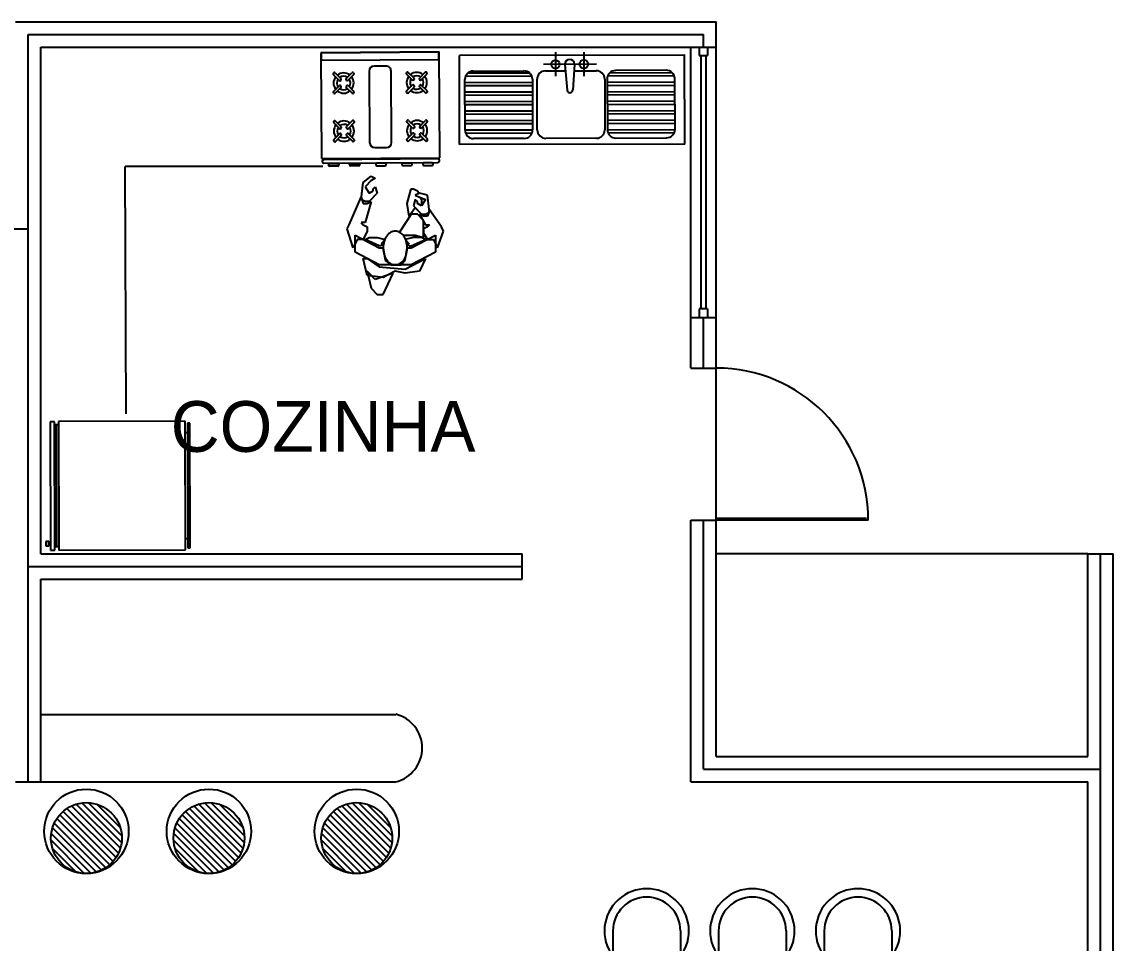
# Model space of a CAD drawing. Header units: millimetres. Extents: x 686.5 to 717.1, y 236.1 to 261.6.
# Drawn here: x 689.842 to 691.457, y 246.684 to 248.048 of the extents above; entities that cross this region are included whole.
import ezdxf

# ---------------------------------------------------------------- set-up
doc = ezdxf.new("R2010")
doc.units = ezdxf.units.MM
doc.linetypes.add('ACAD_ISO04W100', pattern=[30.5, 24, -3, 0.5, -3])
doc.linetypes.add('CENTER2', pattern=[1.125, 0.75, -0.125, 0.125, -0.125])
for name, color, linetype in [('3', 1, 'Continuous'), ('EJE', 4, 'ACAD_ISO04W100'), ('LETREROS', 31, 'Continuous'), ('MUE', 2, 'Continuous'), ('MURO1', 3, 'Continuous'), ('PROYECCIONES', 73, 'ACAD_ISO04W100'), ('PUERTAS', 191, 'Continuous'), ('VENTANAS', 111, 'Continuous')]:
    doc.layers.add(name, color=color, linetype=linetype)

# ---------------------------------------------------------------- blocks, each defined once
blk = doc.blocks.new('COMEDOR1')
at = {"layer": '3', "color": 2}
for p, q in [((-0.8366, 0.8259), (-0.8366, 0.6259)), ((-0.4366, 0.8259), (-0.4366, 0.6259)), ((-0.211, 0.8259), (-0.211, 0.6259)), ((0.189, 0.8259), (0.189, 0.6259)), ((0.4146, 0.8259), (0.4146, 0.6259)), ((0.8146, 0.8259), (0.8146, 0.6259)), ((0.8646, 0.5259), (-0.8866, 0.5259)), ((-0.7866, 0.5759), (-0.4866, 0.5759)), ((-0.161, 0.5759), (0.139, 0.5759)), ((0.4646, 0.5759), (0.7646, 0.5759)), ((-1.445, 0.2259), (-1.245, 0.2259)), ((1.423, 0.2259), (1.223, 0.2259)), ((-1.195, -0.1241), (-1.195, 0.1759)), ((1.173, -0.1241), (1.173, 0.1759)), ((-1.445, -0.1741), (-1.245, -0.1741)), ((1.423, -0.1741), (1.223, -0.1741)), ((0.8646, -0.4741), (-0.8866, -0.4741)), ((-0.8366, -0.7741), (-0.8366, -0.5741)), ((-0.7866, -0.5241), (-0.4866, -0.5241)), ((-0.4366, -0.7741), (-0.4366, -0.5741)), ((-0.211, -0.7741), (-0.211, -0.5741)), ((-0.161, -0.5241), (0.139, -0.5241)), ((0.189, -0.7741), (0.189, -0.5741)), ((0.4146, -0.7741), (0.4146, -0.5741)), ((0.4646, -0.5241), (0.7646, -0.5241)), ((0.8146, -0.7741), (0.8146, -0.5741))]:
    blk.add_line(p, q, dxfattribs=at)
for centre, radius, start, end in [((-0.6366, 0.8259), 0.25, 323.1301, 216.8699), ((-0.011, 0.8259), 0.25, 323.1301, 216.8699), ((0.6146, 0.8259), 0.25, 323.1301, 216.8699), ((-0.6366, 0.8259), 0.2, 360, 180), ((-0.011, 0.8259), 0.2, 360, 180), ((0.6146, 0.8259), 0.2, 360, 180), ((-0.7866, 0.6259), 0.05, 180, 270), ((-0.4866, 0.6259), 0.05, 270, 360), ((-0.161, 0.6259), 0.05, 180, 270), ((0.139, 0.6259), 0.05, 270, 360), ((0.4646, 0.6259), 0.05, 180, 270), ((0.7646, 0.6259), 0.05, 270, 360), ((-0.8866, 0.3259), 0.2, 90, 157.97569), ((0.8646, 0.3259), 0.2, 22.02431, 90), ((-0.145, 0.0259), 1, 157.97569, 202.02431), ((0.123, 0.0259), 1, 337.97569, 22.02431), ((-1.445, 0.0259), 0.25, 53.1301, 306.8699), ((1.423, 0.0259), 0.25, 233.1301, 126.8699), ((-1.445, 0.0259), 0.2, 90, 270), ((-1.245, 0.1759), 0.05, 360, 90), ((1.223, 0.1759), 0.05, 90, 180), ((1.423, 0.0259), 0.2, 270, 90), ((-1.245, -0.1241), 0.05, 270, 360), ((1.223, -0.1241), 0.05, 180, 270), ((-0.8866, -0.2741), 0.2, 202.02431, 270), ((0.8646, -0.2741), 0.2, 270, 337.97569), ((-0.7866, -0.5741), 0.05, 90, 180), ((-0.4866, -0.5741), 0.05, 360, 90), ((-0.161, -0.5741), 0.05, 90, 180), ((0.139, -0.5741), 0.05, 360, 90), ((0.4646, -0.5741), 0.05, 90, 180), ((0.7646, -0.5741), 0.05, 360, 90), ((-0.6366, -0.7741), 0.25, 143.1301, 36.8699), ((-0.011, -0.7741), 0.25, 143.1301, 36.8699), ((0.6146, -0.7741), 0.25, 143.1301, 36.8699), ((-0.6366, -0.7741), 0.2, 180, 360), ((-0.011, -0.7741), 0.2, 180, 360), ((0.6146, -0.7741), 0.2, 180, 360)]:
    blk.add_arc(centre, radius, start, end, dxfattribs=at)
blk = doc.blocks.new('SILLA2')
at = {"layer": 'MUE', "color": 2}
for p, q in [((-0.2279, 0.0585), (-0.0311, 0.2553)), ((-0.2266, 0.0194), (0.0081, 0.2541)), ((-0.2196, -0.014), (0.0415, 0.247)), ((-0.2188, 0.108), (-0.0805, 0.2463)), ((-0.2085, -0.0433), (0.0707, 0.2359)), ((-0.194, -0.0693), (0.0967, 0.2215)), ((-0.1766, -0.0923), (0.1197, 0.204)), ((-0.1564, -0.1125), (0.1399, 0.1838)), ((-0.1334, -0.1299), (0.1573, 0.1609)), ((-0.1075, -0.1444), (0.1718, 0.1349)), ((-0.0782, -0.1555), (0.183, 0.1057)), ((-0.0449, -0.1626), (0.19, 0.0723)), ((-0.0058, -0.1639), (0.1913, 0.0332)), ((0.0436, -0.155), (0.1824, -0.0161))]:
    blk.add_line(p, q, dxfattribs=at)
for centre, radius in [((-0.0583, 0.0457), 0.25), ((-0.0183, 0.0457), 0.21)]:
    blk.add_circle(centre, radius, dxfattribs=at)
blk = doc.blocks.new('REFRI')
at = {"layer": '3', "color": 2}
for p, q in [((-0.3401, 0.3951), (-0.366, 0.395)), ((-0.366, 0.395), (-0.3659, 0.3775)), ((-0.3401, 0.3776), (-0.3401, 0.3951)), ((0.3684, 0.3693), (-0.3916, 0.3673)), ((-0.3916, 0.3673), (-0.3915, 0.3413)), ((-0.3915, 0.3413), (0.3685, 0.3433)), ((-0.3717, 0.3182), (-0.3718, 0.3414)), ((-0.3718, 0.3298), (0.3488, 0.3317)), ((-0.3659, 0.3775), (-0.3401, 0.3776)), ((-0.3626, 0.3775), (-0.3626, 0.3674)), ((-0.3434, 0.3776), (-0.3433, 0.3674)), ((0.3489, 0.3201), (0.3488, 0.3433)), ((0.3685, 0.3433), (0.3684, 0.3693)), ((0.3686, 0.3201), (-0.3914, 0.3181)), ((-0.3914, 0.3181), (-0.3895, -0.4319)), ((0.3705, -0.4299), (0.3686, 0.3201)), ((-0.3895, -0.4319), (0.3705, -0.4299)), ((0.3603, -0.4445), (-0.3792, -0.4464)), ((-0.3792, -0.4464), (-0.3791, -0.4598)), ((-0.3237, -0.4317), (-0.3236, -0.4462)), ((0.3047, -0.4301), (0.3048, -0.4446)), ((0.3603, -0.4579), (0.3603, -0.4445)), ((-0.3791, -0.4598), (0.3603, -0.4579))]:
    blk.add_line(p, q, dxfattribs=at)
blk = doc.blocks.new('FREGADERO1')
at = {"layer": '3', "color": 2, "linetype": 'CENTER2'}
for p, q in [((-0.1387, 0.2614), (-0.1384, 0.1195)), ((0.0303, 0.2618), (0.0306, 0.1199)), ((0.1058, 0.1913), (-0.2089, 0.1895))]:
    blk.add_line(p, q, dxfattribs=at)
at = {"layer": '3', "color": 2}
for p, q in [((0.626, 0.2442), (-0.7072, 0.241)), ((-0.706, -0.2856), (-0.7072, 0.241)), ((0.6273, -0.2824), (0.6268, 0.2483)), ((-0.2907, 0.1379), (-0.6579, 0.137)), ((-0.6243, 0.15), (-0.3243, 0.1508)), ((-0.1967, 0.1511), (-0.0795, 0.1513)), ((-0.0826, 0.1878), (-0.0695, 0.0368)), ((-0.0254, 0.1884), (-0.0358, 0.0371)), ((-0.0279, 0.1515), (0.1033, 0.1518)), ((0.1844, 0.1398), (0.5516, 0.1419)), ((0.5179, 0.1547), (0.2179, 0.153)), ((-0.6735, -0.2001), (-0.6742, 0.0999)), ((-0.2741, 0.0816), (-0.6741, 0.0807)), ((-0.2777, 0.1191), (-0.6708, 0.1182)), ((-0.2742, 0.1009), (-0.2735, -0.1991)), ((-0.2459, -0.199), (-0.2466, 0.1009)), ((0.1534, 0.1019), (0.1541, -0.1981)), ((0.1682, 0.1027), (0.1699, -0.1973)), ((0.1683, 0.0834), (0.5683, 0.0857)), ((0.1684, 0.0647), (0.5684, 0.067)), ((0.1715, 0.121), (0.5646, 0.1232)), ((0.5699, -0.195), (0.5682, 0.105)), ((-0.2741, 0.0629), (-0.6741, 0.0619)), ((-0.274, 0.0254), (-0.674, 0.0244)), ((-0.274, 0.0066), (-0.674, 0.0057)), ((0.1686, 0.0272), (0.5686, 0.0295)), ((0.1687, 0.0084), (0.5687, 0.0107)), ((-0.2739, -0.0309), (-0.6739, -0.0318)), ((-0.2738, -0.0496), (-0.6738, -0.0506)), ((0.169, -0.0291), (0.5689, -0.0268)), ((0.1691, -0.0478), (0.5691, -0.0455)), ((-0.2737, -0.0871), (-0.6737, -0.0881)), ((-0.2737, -0.1059), (-0.6737, -0.1068)), ((0.1693, -0.0853), (0.5693, -0.083)), ((0.1694, -0.1041), (0.5694, -0.1018)), ((-0.2736, -0.1434), (-0.6736, -0.1443)), ((-0.2736, -0.1621), (-0.6736, -0.1631)), ((0.1696, -0.1416), (0.5696, -0.1393)), ((0.1697, -0.1603), (0.5697, -0.158)), ((-0.2735, -0.1996), (-0.6735, -0.2006)), ((-0.2773, -0.2184), (-0.6696, -0.2193)), ((-0.3234, -0.2492), (-0.6233, -0.25)), ((0.1042, -0.2482), (-0.1958, -0.2489)), ((0.1699, -0.1978), (0.5699, -0.1955)), ((0.1739, -0.2165), (0.5662, -0.2143)), ((0.2202, -0.247), (0.5202, -0.2453)), ((0.6273, -0.2824), (-0.706, -0.2856))]:
    blk.add_line(p, q, dxfattribs=at)
for centre in [(-0.1385, 0.1899), (0.0305, 0.1908)]:
    blk.add_circle(centre, 0.0254, dxfattribs=at)
for centre, radius, start, end in [((-0.054, 0.1903), 0.0287, 0.52956, 180.52956), ((-0.6242, 0.1), 0.05, 90.13687, 180.13687), ((-0.3242, 0.1008), 0.05, 0.13687, 90.13687), ((-0.1966, 0.1011), 0.05, 90.13687, 180.13687), ((0.1034, 0.1018), 0.05, 0.13687, 90.13687), ((0.2182, 0.103), 0.05, 90.32732, 180.32732), ((0.5182, 0.1047), 0.05, 0.32732, 90.32732), ((-0.0526, 0.0383), 0.0169, 180.52956, 0.52956), ((-0.6235, -0.2), 0.05, 180.13687, 270.13687), ((-0.3235, -0.1992), 0.05, 270.13687, 0.13687), ((-0.1959, -0.1989), 0.05, 180.13687, 270.13687), ((0.1041, -0.1982), 0.05, 270.13687, 0.13687), ((0.2199, -0.197), 0.05, 180.32732, 270.32732), ((0.5199, -0.1953), 0.05, 270.32732, 0.32732)]:
    blk.add_arc(centre, radius, start, end, dxfattribs=at)
blk = doc.blocks.new('ESTUFA1')
at = {"layer": '3', "color": 2}
for p, q in [((-0.3563, 0.3979), (-0.3563, 0.3952)), ((0.3294, 0.4113), (-0.3476, 0.4068)), ((-0.3475, 0.3865), (0.3295, 0.3911)), ((-0.3179, 0.4183), (-0.3179, 0.4163)), ((-0.2635, 0.4251), (-0.3114, 0.4248)), ((-0.3113, 0.4098), (-0.2634, 0.4101)), ((-0.2569, 0.4167), (-0.2569, 0.4187)), ((-0.1938, 0.4191), (-0.1938, 0.4171)), ((-0.1394, 0.426), (-0.1874, 0.4256)), ((-0.1873, 0.4106), (-0.1393, 0.411)), ((-0.1329, 0.4175), (-0.1329, 0.4195)), ((-0.0397, 0.4201), (-0.0397, 0.4181)), ((0.0147, 0.427), (-0.0333, 0.4267)), ((-0.0332, 0.4117), (0.0148, 0.412)), ((0.0212, 0.4185), (0.0212, 0.4205)), ((0.1164, 0.4192), (0.1163, 0.4212)), ((0.1228, 0.4277), (0.1707, 0.428)), ((0.1708, 0.413), (0.1229, 0.4127)), ((0.1773, 0.4216), (0.1773, 0.4196)), ((0.2404, 0.42), (0.2404, 0.422)), ((0.2469, 0.4286), (0.2948, 0.4289)), ((0.2949, 0.4139), (0.247, 0.4136)), ((0.3013, 0.4224), (0.3014, 0.4204)), ((0.3383, 0.3999), (0.3382, 0.4026)), ((0.342, 0.3845), (-0.358, 0.3798)), ((-0.358, 0.3798), (-0.3538, -0.2468)), ((0.3462, -0.2421), (0.342, 0.3845)), ((-0.2842, 0.2774), (-0.2828, 0.2788)), ((-0.25, 0.2346), (-0.2841, 0.2682)), ((-0.2736, 0.2789), (-0.2394, 0.2452)), ((-0.2078, 0.2454), (-0.1742, 0.2796)), ((-0.1635, 0.269), (-0.1971, 0.2349)), ((-0.165, 0.2796), (-0.1635, 0.2782)), ((-0.0724, 0.2889), (-0.0695, -0.1338)), ((0.0274, 0.3196), (-0.0426, 0.3191)), ((0.0605, -0.1329), (0.0576, 0.2898)), ((0.1503, 0.2818), (0.1489, 0.2803)), ((0.149, 0.2711), (0.1831, 0.2375)), ((0.1936, 0.2482), (0.1595, 0.2818)), ((0.2589, 0.2825), (0.2253, 0.2484)), ((0.2359, 0.2378), (0.2696, 0.272)), ((0.2695, 0.2812), (0.2681, 0.2826)), ((-0.2834, 0.1688), (-0.2498, 0.2029)), ((-0.2394, 0.236), (-0.2408, 0.2346)), ((-0.2406, 0.203), (-0.2391, 0.2016)), ((-0.2063, 0.2349), (-0.2078, 0.2363)), ((-0.2075, 0.2018), (-0.2061, 0.2032)), ((-0.1969, 0.2033), (-0.1628, 0.1696)), ((0.1833, 0.2059), (0.1496, 0.1717)), ((0.1603, 0.1612), (0.194, 0.1953)), ((0.1923, 0.2375), (0.1937, 0.239)), ((0.1939, 0.2045), (0.1925, 0.2059)), ((0.2253, 0.2392), (0.2267, 0.2378)), ((0.227, 0.2062), (0.2256, 0.2047)), ((0.2256, 0.1955), (0.2597, 0.1619)), ((0.2703, 0.1725), (0.2361, 0.2062)), ((-0.2819, 0.1582), (-0.2834, 0.1596)), ((-0.2391, 0.1924), (-0.2728, 0.1583)), ((-0.1733, 0.1589), (-0.2075, 0.1926)), ((-0.1627, 0.1604), (-0.1641, 0.159)), ((0.1497, 0.1625), (0.1511, 0.1611)), ((0.2689, 0.1619), (0.2703, 0.1634)), ((-0.2808, -0.006), (-0.2822, -0.0074)), ((-0.2822, -0.0166), (-0.2481, -0.0503)), ((-0.2375, -0.0396), (-0.2717, -0.0059)), ((-0.2389, -0.0502), (-0.2375, -0.0488)), ((-0.1722, -0.0053), (-0.2059, -0.0394)), ((-0.2058, -0.0486), (-0.2044, -0.05)), ((-0.1952, -0.0499), (-0.1616, -0.0158)), ((-0.1616, -0.0066), (-0.163, -0.0052)), ((0.1508, -0.0045), (0.1522, -0.0031)), ((0.185, -0.0474), (0.1509, -0.0137)), ((0.1614, -0.003), (0.1956, -0.0367)), ((0.1956, -0.0459), (0.1942, -0.0473)), ((0.2272, -0.0365), (0.2608, -0.0023)), ((0.2287, -0.0471), (0.2272, -0.0457)), ((0.2715, -0.0129), (0.2379, -0.047)), ((0.27, -0.0023), (0.2715, -0.0037)), ((-0.2478, -0.0819), (-0.2815, -0.116)), ((-0.2815, -0.1252), (-0.28, -0.1266)), ((-0.2708, -0.1266), (-0.2372, -0.0924)), ((-0.2372, -0.0832), (-0.2387, -0.0818)), ((-0.2042, -0.0816), (-0.2056, -0.083)), ((-0.2056, -0.0922), (-0.1714, -0.1259)), ((-0.1609, -0.1152), (-0.195, -0.0815)), ((-0.1622, -0.1258), (-0.1608, -0.1244)), ((0.1516, -0.1131), (0.1852, -0.079)), ((0.1531, -0.1237), (0.1516, -0.1223)), ((0.1959, -0.0895), (0.1622, -0.1236)), ((0.1944, -0.0789), (0.1959, -0.0803)), ((0.2275, -0.0801), (0.2289, -0.0787)), ((0.2617, -0.123), (0.2275, -0.0893)), ((0.2381, -0.0786), (0.2722, -0.1123)), ((0.2723, -0.1215), (0.2709, -0.1229)), ((-0.0393, -0.1636), (0.0307, -0.1632)), ((-0.3538, -0.2468), (0.3462, -0.2421)), ((-0.3502, -0.2002), (0.342, -0.1956)), ((-0.3499, -0.2468), (-0.3502, -0.2002)), ((0.3423, -0.2421), (-0.3499, -0.2468)), ((0.342, -0.1956), (0.3423, -0.2421))]:
    blk.add_line(p, q, dxfattribs=at)
for centre, radius, start, end in [((-0.3475, 0.398), 0.00877, 90.38573, 180.38573), ((-0.3475, 0.3953), 0.00878, 180.38573, 270.38573), ((-0.3114, 0.4183), 0.0065, 90.38573, 180.38573), ((-0.3114, 0.4163), 0.0065, 180.38573, 270.38573), ((-0.2634, 0.4186), 0.0065, 0.38573, 90.38573), ((-0.2634, 0.4166), 0.0065, 270.38573, 0.38573), ((-0.1873, 0.4191), 0.0065, 90.38573, 180.38573), ((-0.1873, 0.4171), 0.0065, 180.38573, 270.38573), ((-0.1394, 0.4195), 0.0065, 0.38573, 90.38573), ((-0.1394, 0.4175), 0.0065, 270.38573, 0.38573), ((-0.0332, 0.4202), 0.0065, 90.38573, 180.38573), ((-0.0332, 0.4182), 0.0065, 180.38573, 270.38573), ((0.0147, 0.4205), 0.0065, 0.38573, 90.38573), ((0.0147, 0.4185), 0.0065, 270.38573, 0.38573), ((0.1228, 0.4212), 0.0065, 90.38573, 180.38573), ((0.1229, 0.4192), 0.0065, 180.38573, 270.38573), ((0.1708, 0.4215), 0.0065, 0.38573, 90.38573), ((0.1708, 0.4195), 0.0065, 270.38573, 0.38573), ((0.2469, 0.4221), 0.0065, 90.38573, 180.38573), ((0.2469, 0.4201), 0.0065, 180.38573, 270.38573), ((0.2948, 0.4224), 0.0065, 0.38573, 90.38573), ((0.2949, 0.4204), 0.0065, 270.38573, 0.38573), ((0.3295, 0.4025), 0.00878, 0.38573, 90.38573), ((0.3295, 0.3998), 0.00878, 270.38573, 0.38573), ((-0.2795, 0.2729), 0.0065, 135.38573, 225.38573), ((-0.2781, 0.2743), 0.0065, 45.38573, 135.38573), ((-0.2235, 0.2189), 0.06, 52.56648, 128.20497), ((-0.2235, 0.2189), 0.04, 56.19265, 124.5788), ((-0.1695, 0.275), 0.0065, 45.38573, 135.38573), ((-0.1681, 0.2736), 0.0065, 315.38573, 45.38573), ((-0.0424, 0.2891), 0.03, 90.38573, 180.38573), ((0.0276, 0.2896), 0.03, 0.38573, 90.38573), ((0.1535, 0.2758), 0.0065, 135.38573, 225.38573), ((0.1549, 0.2772), 0.0065, 45.38573, 135.38573), ((0.2096, 0.2218), 0.06, 52.56648, 128.20497), ((0.2096, 0.2218), 0.04, 56.19265, 124.5788), ((0.2096, 0.2218), 0.06, 322.56648, 38.20497), ((0.2636, 0.2779), 0.0065, 45.38573, 135.38573), ((0.265, 0.2765), 0.0065, 315.38573, 45.38573), ((-0.2235, 0.2189), 0.06, 142.56648, 218.20497), ((-0.2235, 0.2189), 0.04, 146.19265, 214.5788), ((-0.2454, 0.2392), 0.0065, 225.38573, 315.38573), ((-0.2451, 0.1984), 0.0065, 45.38573, 135.38573), ((-0.244, 0.2406), 0.0065, 315.38573, 45.38573), ((-0.2437, 0.197), 0.0065, 315.38573, 45.38573), ((-0.2032, 0.2409), 0.0065, 135.38573, 225.38573), ((-0.2029, 0.1972), 0.0065, 135.38573, 225.38573), ((-0.2018, 0.2395), 0.0065, 225.38573, 315.38573), ((-0.2015, 0.1987), 0.0065, 45.38573, 135.38573), ((-0.2235, 0.2189), 0.04, 326.19265, 34.5788), ((-0.2235, 0.2189), 0.06, 322.56648, 38.20497), ((0.2096, 0.2218), 0.06, 142.56648, 218.20497), ((0.2096, 0.2218), 0.04, 146.19265, 214.5788), ((0.1877, 0.2421), 0.0065, 225.38573, 315.38573), ((0.1879, 0.2013), 0.0065, 45.38573, 135.38573), ((0.1891, 0.2435), 0.0065, 315.38573, 45.38573), ((0.1894, 0.1999), 0.0065, 315.38573, 45.38573), ((0.2299, 0.2438), 0.0065, 135.38573, 225.38573), ((0.2302, 0.2002), 0.0065, 135.38573, 225.38573), ((0.2313, 0.2424), 0.0065, 225.38573, 315.38573), ((0.2316, 0.2016), 0.0065, 45.38573, 135.38573), ((0.2096, 0.2218), 0.04, 326.19265, 34.5788), ((-0.2788, 0.1642), 0.0065, 135.38573, 225.38573), ((-0.2774, 0.1628), 0.0065, 225.38573, 315.38573), ((-0.2235, 0.2189), 0.06, 232.56648, 308.20497), ((-0.2235, 0.2189), 0.04, 236.19265, 304.5788), ((-0.1688, 0.1636), 0.0065, 225.38573, 315.38573), ((-0.1674, 0.165), 0.0065, 315.38573, 45.38573), ((0.1543, 0.1672), 0.0065, 135.38573, 225.38573), ((0.1557, 0.1658), 0.0065, 225.38573, 315.38573), ((0.2096, 0.2218), 0.06, 232.56648, 308.20497), ((0.2096, 0.2218), 0.04, 236.19265, 304.5788), ((0.2643, 0.1665), 0.0065, 225.38573, 315.38573), ((0.2657, 0.1679), 0.0065, 315.38573, 45.38573), ((-0.2776, -0.012), 0.0065, 135.38573, 225.38573), ((-0.2215, -0.0659), 0.06, 142.56648, 218.20497), ((-0.2762, -0.0106), 0.0065, 45.38573, 135.38573), ((-0.2215, -0.0659), 0.04, 146.19265, 214.5788), ((-0.2215, -0.0659), 0.06, 52.56648, 128.20497), ((-0.2435, -0.0456), 0.0065, 225.38573, 315.38573), ((-0.2215, -0.0659), 0.04, 56.19265, 124.5788), ((-0.2421, -0.0442), 0.0065, 315.38573, 45.38573), ((-0.2013, -0.0439), 0.0065, 135.38573, 225.38573), ((-0.1999, -0.0454), 0.0065, 225.38573, 315.38573), ((-0.2215, -0.0659), 0.04, 326.19265, 34.5788), ((-0.2215, -0.0659), 0.06, 322.56648, 38.20497), ((-0.1676, -0.0098), 0.0065, 45.38573, 135.38573), ((-0.1662, -0.0112), 0.0065, 315.38573, 45.38573), ((0.1555, -0.0091), 0.0065, 135.38573, 225.38573), ((0.2115, -0.063), 0.06, 142.56648, 218.20497), ((0.1569, -0.0076), 0.0065, 45.38573, 135.38573), ((0.2115, -0.063), 0.04, 146.19265, 214.5788), ((0.2115, -0.063), 0.06, 52.56648, 128.20497), ((0.1896, -0.0427), 0.0065, 225.38573, 315.38573), ((0.2115, -0.063), 0.04, 56.19265, 124.5788), ((0.191, -0.0413), 0.0065, 315.38573, 45.38573), ((0.2318, -0.041), 0.0065, 135.38573, 225.38573), ((0.2332, -0.0424), 0.0065, 225.38573, 315.38573), ((0.2115, -0.063), 0.04, 326.19265, 34.5788), ((0.2115, -0.063), 0.06, 322.56648, 38.20497), ((0.2655, -0.0069), 0.0065, 45.38573, 135.38573), ((0.2669, -0.0083), 0.0065, 315.38573, 45.38573), ((-0.2769, -0.1206), 0.0065, 135.38573, 225.38573), ((-0.2755, -0.122), 0.0065, 225.38573, 315.38573), ((-0.2215, -0.0659), 0.06, 232.56648, 308.20497), ((-0.2432, -0.0865), 0.0065, 45.38573, 135.38573), ((-0.2215, -0.0659), 0.04, 236.19265, 304.5788), ((-0.2418, -0.0879), 0.0065, 315.38573, 45.38573), ((-0.201, -0.0876), 0.0065, 135.38573, 225.38573), ((-0.1996, -0.0862), 0.0065, 45.38573, 135.38573), ((-0.1669, -0.1213), 0.0065, 225.38573, 315.38573), ((-0.1655, -0.1198), 0.0065, 315.38573, 45.38573), ((0.1562, -0.1177), 0.0065, 135.38573, 225.38573), ((0.1576, -0.1191), 0.0065, 225.38573, 315.38573), ((0.2115, -0.063), 0.06, 232.56648, 308.20497), ((0.1899, -0.0835), 0.0065, 45.38573, 135.38573), ((0.2115, -0.063), 0.04, 236.19265, 304.5788), ((0.1913, -0.0849), 0.0065, 315.38573, 45.38573), ((0.2321, -0.0847), 0.0065, 135.38573, 225.38573), ((0.2335, -0.0832), 0.0065, 45.38573, 135.38573), ((0.2662, -0.1183), 0.0065, 225.38573, 315.38573), ((0.2676, -0.1169), 0.0065, 315.38573, 45.38573), ((-0.0395, -0.1336), 0.03, 180.38573, 270.38573), ((0.0305, -0.1332), 0.03, 270.38573, 0.38573)]:
    blk.add_arc(centre, radius, start, end, dxfattribs=at)
blk = doc.blocks.new('PERSON')
at = {"layer": '3', "color": 2, "linetype": 'Continuous'}
for p, q in [((-0.2553, 0.2548), (-0.2078, 0.2923)), ((-0.2078, 0.2673), (-0.2434, 0.2298)), ((-0.2078, 0.2923), (-0.1841, 0.2798)), ((-0.1841, 0.2798), (-0.2078, 0.2673)), ((-0.2672, 0.1548), (-0.2553, 0.2548)), ((-0.2434, 0.2298), (-0.2197, 0.1923)), ((-0.2197, 0.1923), (-0.1959, 0.2048)), ((-0.1959, 0.2173), (-0.1841, 0.2298)), ((-0.1959, 0.2048), (-0.1959, 0.2173)), ((-0.1841, 0.2298), (-0.1722, 0.1923)), ((0.0059, 0.1298), (0.0297, 0.2173)), ((0.0297, 0.2173), (0.0416, 0.2173)), ((0.0416, 0.2173), (0.0653, 0.2048)), ((0.0653, 0.2048), (0.0724, 0.1898)), ((-0.3384, 0.0048), (-0.2672, 0.1673)), ((-0.2672, 0.1673), (-0.2553, 0.1298)), ((-0.2434, 0.1423), (-0.2672, 0.1548)), ((-0.2553, 0.1298), (-0.2316, 0.1298)), ((-0.2078, 0.1423), (-0.2434, 0.0173)), ((-0.2197, 0.1423), (-0.2434, 0.1423)), ((-0.2316, 0.1298), (-0.2078, 0.1423)), ((-0.1722, 0.1923), (-0.2197, 0.1423)), ((0.0178, 0.0548), (0.0059, 0.1298)), ((0.0534, 0.1548), (0.0416, 0.1173)), ((0.0772, 0.1923), (0.0534, 0.1798)), ((0.0534, 0.1798), (0.0772, 0.1673)), ((0.0653, 0.1423), (0.0534, 0.1548)), ((0.0653, 0.1298), (0.0653, 0.1423)), ((0.0891, 0.1173), (0.0653, 0.1298)), ((0.1247, 0.1798), (0.0772, 0.1923)), ((0.0772, 0.1673), (0.1128, 0.1548)), ((0.0843, 0.1648), (0.0891, 0.1548)), ((0.1128, 0.1548), (0.0891, 0.1173)), ((0.0891, 0.1548), (0.0891, 0.1173)), ((0.1366, 0.0798), (0.1247, 0.1798)), ((0.0297, 0.0673), (0.0059, 0.0298)), ((0.0534, 0.1048), (0.0178, 0.0548)), ((0.0653, 0.0673), (0.0297, 0.0673)), ((0.0416, 0.1173), (0.0891, 0.0673)), ((0.0891, 0.0673), (0.0534, 0.1048)), ((0.1009, 0.0298), (0.0653, 0.0673)), ((0.0772, 0.0673), (0.1128, 0.0048)), ((0.1009, 0.0548), (0.0772, 0.0673)), ((0.0891, 0.0673), (0.1128, 0.0673)), ((0.1128, 0.0673), (0.1366, 0.0798)), ((0.1366, 0.0923), (0.1247, 0.0548)), ((0.2078, -0.0077), (0.1366, 0.0923)), ((-0.3503, -0.0202), (-0.3384, 0.0048)), ((-0.2672, 0.0173), (-0.2553, 0.0048)), ((-0.2434, 0.0173), (-0.2672, 0.0173)), ((-0.2553, 0.0048), (-0.2316, -0.0077)), ((0.0059, 0.0298), (-0.0408, -0.0391)), ((0.1247, 0.0548), (0.1009, 0.0548)), ((0.1009, -0.0702), (0.1009, 0.0298)), ((0.1128, 0.0048), (0.1366, 0.0048)), ((0.1366, 0.0048), (0.1247, -0.0077)), ((-0.3147, -0.1327), (-0.3503, -0.0202)), ((-0.3028, -0.1577), (-0.3028, -0.0577)), ((-0.3028, -0.0577), (-0.1603, -0.1327)), ((-0.2316, -0.0327), (-0.2553, -0.0827)), ((-0.2316, -0.0077), (-0.2316, -0.0327)), ((-0.0187, -0.0577), (0.0534, -0.0577)), ((0.0297, -0.1327), (0.1722, -0.0577)), ((0.0534, -0.0577), (0.1009, -0.0702)), ((0.1247, -0.0077), (0.1009, -0.0202)), ((0.1009, -0.0202), (0.1009, -0.0452)), ((0.1009, -0.0452), (0.1247, -0.0827)), ((0.1722, -0.0577), (0.1722, -0.1577)), ((0.1841, -0.1327), (0.2197, -0.0327)), ((0.2197, -0.0327), (0.2078, -0.0077)), ((-0.2909, -0.0827), (-0.3147, -0.1327)), ((-0.2553, -0.0827), (-0.2909, -0.0827)), ((-0.2434, -0.0827), (-0.2197, -0.0702)), ((-0.1603, -0.1202), (-0.2434, -0.0827)), ((-0.2197, -0.0702), (-0.1722, -0.0702)), ((-0.1722, -0.0702), (-0.1247, -0.0827)), ((-0.1484, -0.1202), (-0.1603, -0.1202)), ((-0.1247, -0.0827), (-0.1484, -0.1077)), ((-0.1366, -0.1077), (-0.1484, -0.1202)), ((-0.1484, -0.1077), (-0.1366, -0.1077)), ((0.0416, -0.0702), (-0.0059, -0.0827)), ((-0.0059, -0.0827), (0.0178, -0.1077)), ((0.0059, -0.1077), (0.0178, -0.1202)), ((0.0178, -0.1077), (0.0059, -0.1077)), ((0.0178, -0.1202), (0.0297, -0.1202)), ((0.0297, -0.1202), (0.1128, -0.0827)), ((0.0891, -0.0702), (0.0416, -0.0702)), ((0.1128, -0.0827), (0.0891, -0.0702)), ((0.1247, -0.0827), (0.1603, -0.0827)), ((0.1603, -0.0827), (0.1841, -0.1327)), ((-0.3028, -0.1577), (-0.3028, -0.1577)), ((-0.1603, -0.2327), (-0.3028, -0.1577)), ((-0.1603, -0.1327), (-0.1366, -0.1327)), ((-0.1366, -0.1327), (-0.1247, -0.2077)), ((-0.0059, -0.2077), (0.0059, -0.1327)), ((0.0059, -0.1327), (0.0297, -0.1327)), ((0.1722, -0.1577), (0.0297, -0.2327)), ((0.1722, -0.1577), (0.1722, -0.1577)), ((-0.2316, -0.2952), (-0.2553, -0.1952)), ((-0.2553, -0.1952), (-0.2316, -0.1952)), ((-0.2316, -0.1952), (-0.1603, -0.2452)), ((0.0297, -0.2327), (-0.1603, -0.2327)), ((-0.1603, -0.2452), (-0.0059, -0.2577)), ((-0.1247, -0.2077), (-0.0891, -0.2327)), ((-0.0891, -0.2327), (-0.0297, -0.2327)), ((-0.0297, -0.2327), (-0.0059, -0.2077)), ((-0.0059, -0.2577), (0.1128, -0.1952)), ((0.1128, -0.1952), (0.0772, -0.2702)), ((-0.2316, -0.2702), (-0.2078, -0.3702)), ((-0.1841, -0.3202), (-0.2316, -0.2702)), ((-0.1366, -0.3077), (-0.2316, -0.2952)), ((-0.0772, -0.2827), (-0.1841, -0.3202)), ((-0.0653, -0.2702), (-0.1366, -0.3077)), ((-0.1366, -0.4077), (-0.0772, -0.2827)), ((-0.0059, -0.2827), (-0.0653, -0.2702)), ((0.0772, -0.2702), (-0.0059, -0.2827)), ((-0.2078, -0.3702), (-0.1722, -0.4077)), ((-0.1722, -0.4077), (-0.1366, -0.4077))]:
    blk.add_line(p, q, dxfattribs=at)
for centre, radius, start, end in [((-0.03, -0.1228), 0.1052, 144.70157, 163.65557), ((-0.0519, -0.1073), 0.0785, 120.32972, 144.70157), ((-0.0657, -0.0837), 0.0511, 90, 120.32972), ((-0.0657, -0.0837), 0.0511, 59.67028, 90), ((-0.0795, -0.1073), 0.0785, 35.29843, 59.67028), ((-0.1014, -0.1228), 0.1052, 16.34443, 35.29843), ((0.0045, -0.1329), 0.1412, 163.65557, 180), ((-0.1359, -0.1329), 0.1412, 360, 16.34443), ((0.0045, -0.1329), 0.1412, 180, 196.34443), ((-0.03, -0.1431), 0.1052, 196.34443, 215.29843), ((-0.1014, -0.1431), 0.1052, 324.70157, 343.65557), ((-0.1359, -0.1329), 0.1412, 343.65557, 0), ((-0.0519, -0.1585), 0.0785, 215.29843, 239.67028), ((-0.0657, -0.1822), 0.0511, 239.67028, 270), ((-0.0657, -0.1822), 0.0511, 270, 300.32972), ((-0.0795, -0.1585), 0.0785, 300.32972, 324.70157)]:
    blk.add_arc(centre, radius, start, end, dxfattribs=at)

msp = doc.modelspace()

# ---------------------------------------------------------------- linework, layer by layer
at = {"layer": 'EJE'}
for p, q in [((689.8512, 248.029), (690.8512, 248.029)), ((689.8512, 246.9227), (689.8512, 248.029)), ((690.8512, 248.0102), (690.8512, 248.029)), ((689.7324, 247.7415), (689.8512, 247.7415)), ((690.8512, 247.5352), (690.8512, 247.6102)), ((690.8512, 246.9415), (690.8512, 247.3102)), ((691.4387, 246.0415), (691.4387, 247.2602)), ((689.8512, 247.2415), (690.5824, 247.2415)), ((690.8512, 246.9415), (691.4387, 246.9415))]:
    msp.add_line(p, q, dxfattribs=at)
at = {"layer": 'MUE'}
for p, q in [((690.2873, 247.8338), (689.9949, 247.8338)), ((689.9961, 247.4673), (689.9949, 247.8338)), ((689.8699, 247.0227), (690.3955, 247.0227)), ((689.8699, 246.9227), (690.3955, 246.9227))]:
    msp.add_line(p, q, dxfattribs=at)
msp.add_arc((690.3828, 246.9729), 0.0517, 284.172, 75.828, dxfattribs=at)
at = {"layer": 'MURO1'}
for p, q in [((689.8324, 248.0477), (690.8699, 248.0477)), ((690.8699, 247.5352), (690.8699, 248.0477)), ((689.8699, 248.0102), (690.8699, 248.0102)), ((689.8699, 247.2602), (689.8699, 248.0102)), ((690.8324, 247.5352), (690.8324, 248.0102)), ((690.8324, 247.6102), (690.8699, 247.6102)), ((690.8324, 247.5352), (690.8699, 247.5352)), ((690.8324, 247.3102), (690.8699, 247.3102)), ((690.8324, 246.9227), (690.8324, 247.3102)), ((690.8699, 246.9602), (690.8699, 247.3102)), ((689.8699, 247.2602), (690.5824, 247.2602)), ((690.5824, 247.2227), (690.5824, 247.2602)), ((691.4199, 247.2602), (691.4574, 247.2602)), ((691.4199, 246.9602), (691.4199, 247.2602)), ((691.4574, 246.0227), (691.4574, 247.2602)), ((689.8699, 247.2227), (690.5824, 247.2227)), ((689.8699, 246.9227), (689.8699, 247.2227)), ((690.8699, 246.9602), (691.4199, 246.9602)), ((689.8324, 246.9227), (689.8699, 246.9227)), ((690.8324, 246.9227), (691.4199, 246.9227)), ((691.4199, 246.0602), (691.4199, 246.9227))]:
    msp.add_line(p, q, dxfattribs=at)
at = {"layer": 'PROYECCIONES'}
msp.add_line((691.4199, 247.2602), (690.8699, 247.2602), dxfattribs=at)
at = {"layer": 'PUERTAS'}
for p, q in [((690.8699, 247.3102), (690.8699, 247.5352)), ((691.0924, 247.3127), (690.8699, 247.3127)), ((691.0949, 247.3102), (690.8699, 247.3102))]:
    msp.add_line(p, q, dxfattribs=at)
msp.add_arc((690.8699, 247.3102), 0.225, 0, 90, dxfattribs=at)
at = {"layer": 'VENTANAS'}
for p, q in [((690.8444, 248.0102), (690.8444, 247.9977)), ((690.8569, 248.0102), (690.8569, 247.9977)), ((690.8444, 247.9977), (690.8569, 247.9977)), ((690.8469, 247.9977), (690.8469, 247.6227)), ((690.8544, 247.9977), (690.8544, 247.6227)), ((690.8569, 247.6227), (690.8444, 247.6227)), ((690.8444, 247.6227), (690.8444, 247.6102)), ((690.8569, 247.6227), (690.8569, 247.6102))]:
    msp.add_line(p, q, dxfattribs=at)

# ---------------------------------------------------------------- block references
at = {"layer": 'MUE', "xscale": 0.25, "yscale": 0.25, "zscale": 0.25}
for name, p, rotation in [('ESTUFA1', (690.3711, 247.9414), 180), ('REFRI', (689.9761, 247.3638), 90), ('SILLA2', (689.926, 246.835), 270), ('SILLA2', (690.1074, 246.835), 270), ('SILLA2', (690.3262, 246.835), 270)]:
    msp.add_blockref(name, p, dxfattribs=dict(at, rotation=rotation))
for name, p in [('FREGADERO1', (690.6663, 247.9374)), ('PERSON', (690.411, 247.7462))]:
    msp.add_blockref(name, p, dxfattribs=at)
at = {"layer": 'MURO1', "xscale": 0.25, "yscale": 0.25, "zscale": 0.25}
msp.add_blockref('COMEDOR1', (690.926, 246.4957), dxfattribs=at)

# ---------------------------------------------------------------- texts
at = {"layer": 'LETREROS', "color": 1}
msp.add_text('COZINHA', height=0.075, dxfattribs=at).set_placement((690.0622, 247.4113))

doc.saveas('drawing.dxf')
